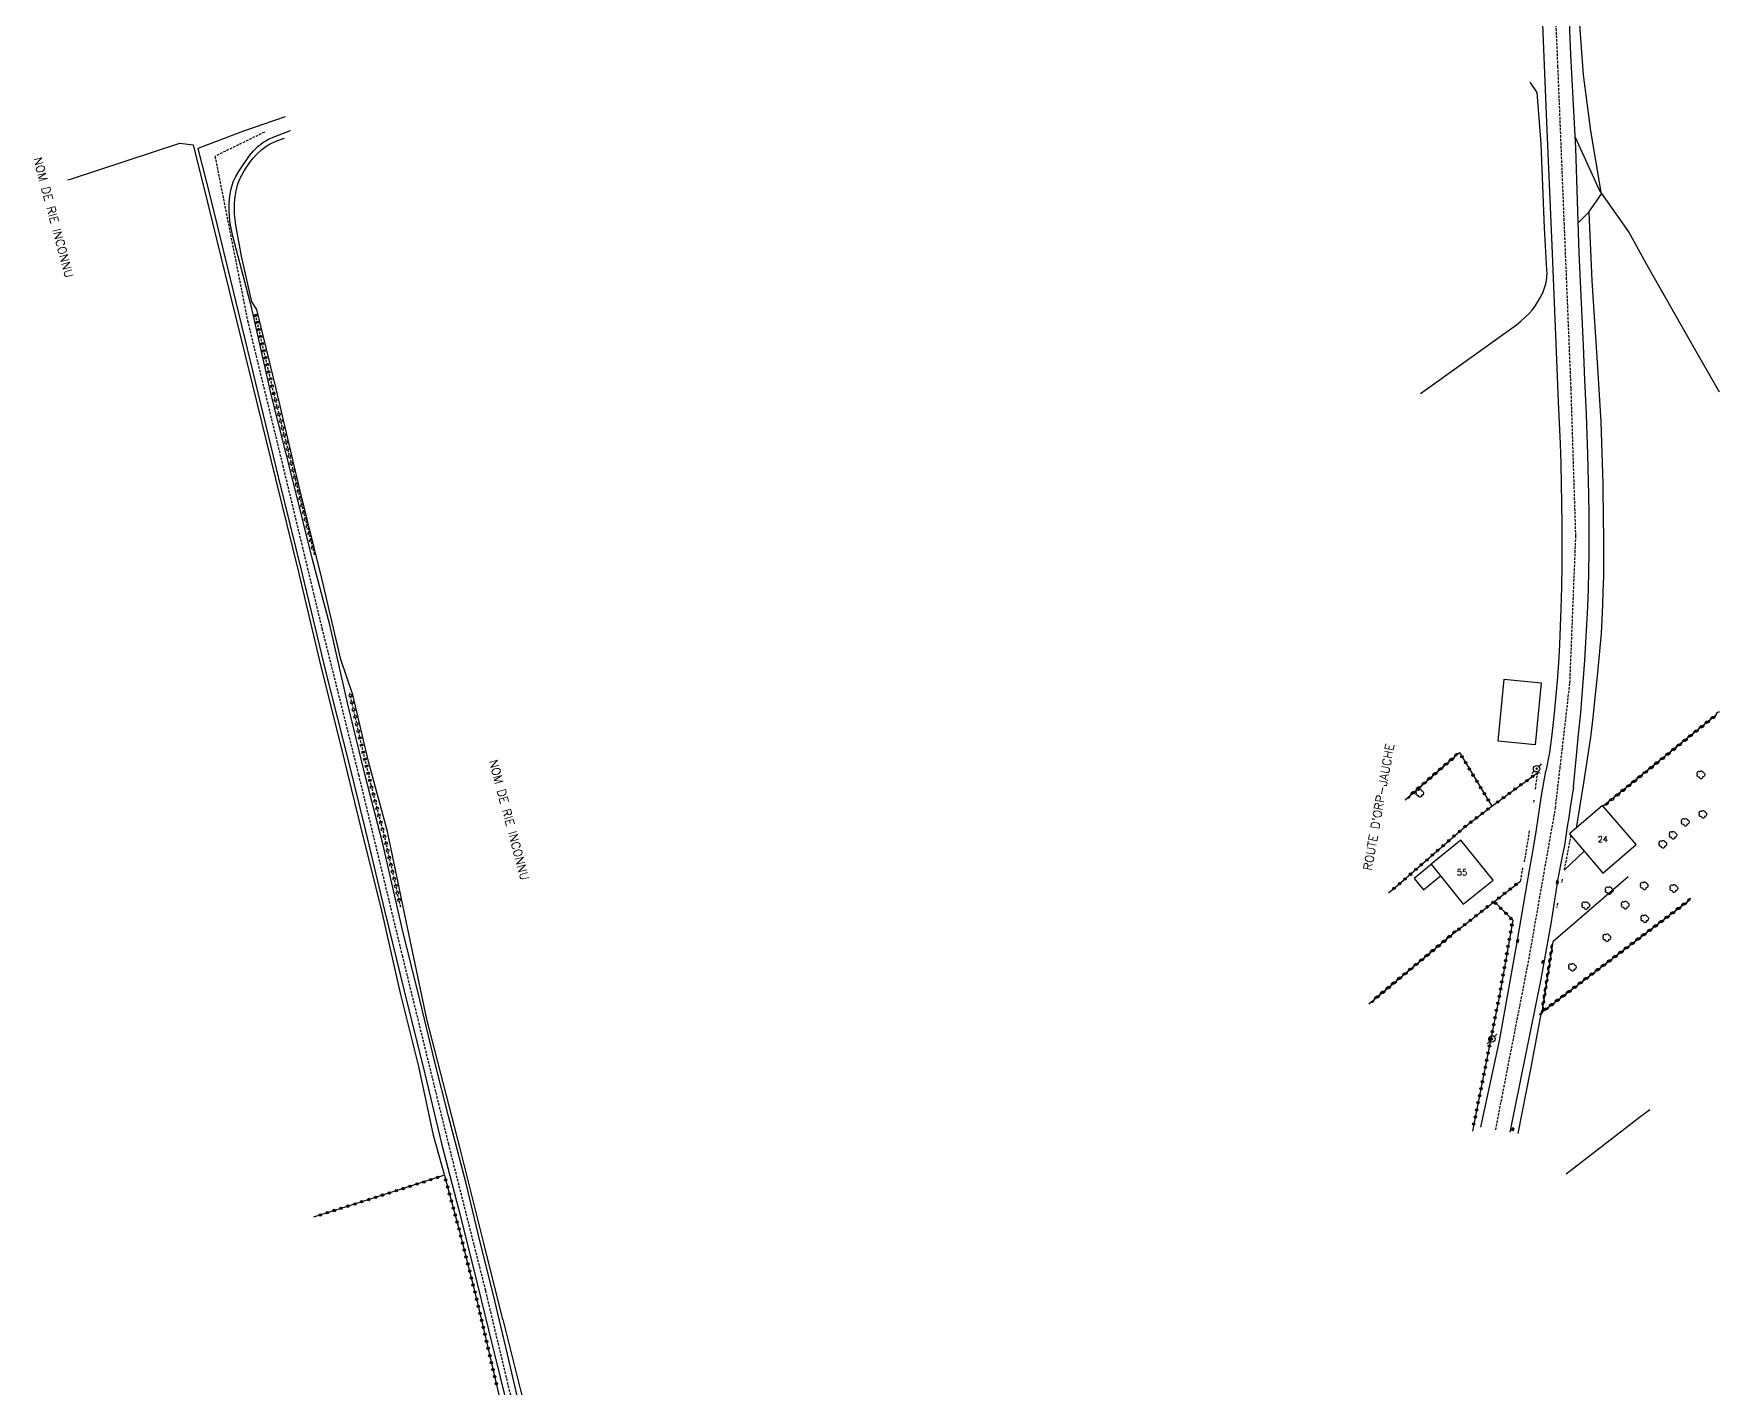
# Model space of a CAD drawing. Header units: millimetres. Extents: x 192000 to 193000, y 147000 to 148000.
# Drawn here: x 192129.5 to 192479, y 147279.2 to 147559.7 of the extents above; entities that cross this region are included whole.
import ezdxf
from ezdxf.enums import TextEntityAlignment as Align

# ---------------------------------------------------------------- set-up
doc = ezdxf.new("R2010")
doc.units = ezdxf.units.MM
doc.linetypes.add('DASHED', pattern=[0.75, 0.5, -0.25])
doc.layers.get('0').update_dxf_attribs({"linetype": 'CONTINUOUS'})
for name, color, linetype in [('W0001', 6, 'DASHED'), ('W0008', 7, 'CONTINUOUS'), ('W0017', 7, 'CONTINUOUS'), ('W0101', 7, 'CONTINUOUS'), ('W0104', 1, 'CONTINUOUS'), ('W0112', 1, 'DASHED'), ('W0220', 5, 'DASHED'), ('W0300', 7, 'CONTINUOUS'), ('W0310', 3, 'CONTINUOUS'), ('W0323', 7, 'CONTINUOUS'), ('W0330', 7, 'CONTINUOUS'), ('W0401', 7, 'CONTINUOUS'), ('W0473', 7, 'CONTINUOUS'), ('W0989', 7, 'CONTINUOUS'), ('W0991', 7, 'CONTINUOUS')]:
    doc.layers.add(name, color=color, linetype=linetype)
doc.styles.get("Standard").update_dxf_attribs({"font": 'romans.shx', "width": 0.85})

# ---------------------------------------------------------------- blocks, each defined once
blk = doc.blocks.new('T401')
for p, q in [((-0.3, 0.3), (0, 0.3)), ((-0.3, -0.25), (-0.3, 0.3)), ((-0.3, 0.15), (0, 0.15)), ((-0.3, 0), (0, 0)), ((0, 0.3), (0, -0.25)), ((-0.3, -0.15), (0, -0.15)), ((-0.3, -0.25), (-0.3, -0.3)), ((-0.3, -0.3), (0, -0.3)), ((0, -0.3), (0, -0.25))]:
    blk.add_line(p, q)
blk = doc.blocks.new('T300')
for p, q in [((-0.8, 0.51), (-0.86, 0.34)), ((-0.86, 0.34), (-0.86, 0.17)), ((-0.86, 0.17), (-0.74, 0.06)), ((-0.69, 0.63), (-0.8, 0.51)), ((-0.8, -0.06), (-0.74, 0.06)), ((-0.74, 0.06), (-0.69, 0.11)), ((-0.57, 0.69), (-0.69, 0.63)), ((-0.46, 0.69), (-0.57, 0.69)), ((-0.29, 0.63), (-0.46, 0.69)), ((-0.29, 0.63), (-0.17, 0.74)), ((-0.23, 0.57), (-0.29, 0.63)), ((-0.17, 0.74), (-0.06, 0.8)), ((-0.06, 0.8), (0.06, 0.8)), ((0.06, 0.8), (0.23, 0.74)), ((0.23, 0.74), (0.34, 0.63)), ((0.34, 0.63), (0.4, 0.51)), ((0.46, 0.46), (0.34, 0.46)), ((0.4, 0.51), (0.4, 0.46)), ((0.57, 0.4), (0.46, 0.46)), ((0.57, 0.4), (0.69, 0.29)), ((0.69, 0.29), (0.74, 0.17)), ((0.74, 0.06), (0.69, -0.17)), ((0.74, 0.17), (0.74, 0.06)), ((-0.8, -0.17), (-0.8, -0.06)), ((-0.8, -0.23), (-0.8, -0.17)), ((-0.74, -0.34), (-0.8, -0.23)), ((-0.69, -0.4), (-0.74, -0.34)), ((-0.51, -0.46), (-0.69, -0.4)), ((-0.4, -0.46), (-0.51, -0.46)), ((-0.4, -0.46), (-0.34, -0.46)), ((-0.34, -0.46), (-0.34, -0.4)), ((-0.34, -0.51), (-0.34, -0.46)), ((-0.29, -0.63), (-0.34, -0.51)), ((-0.17, -0.74), (-0.29, -0.63)), ((-0.06, -0.8), (-0.17, -0.74)), ((0.06, -0.8), (-0.06, -0.8)), ((0.17, -0.74), (0.06, -0.8)), ((0.23, -0.69), (0.17, -0.74)), ((0.29, -0.46), (0.23, -0.46)), ((0.29, -0.63), (0.23, -0.69)), ((0.46, -0.4), (0.29, -0.46)), ((0.34, -0.51), (0.29, -0.63)), ((0.34, -0.51), (0.34, -0.46)), ((0.57, -0.34), (0.46, -0.4)), ((0.63, -0.29), (0.57, -0.34)), ((0.69, -0.17), (0.63, -0.29))]:
    blk.add_line(p, q)
blk = doc.blocks.new('T473')
for p, q in [((-0.166667, 0.166667), (0.166667, -0.166667)), ((-0.166667, -0.166667), (0.166667, 0.166667)), ((0.500001, 0.500001), (1.000002, 1.000002)), ((-1.000002, -1.000002), (-0.500001, -0.500001))]:
    blk.add_line(p, q)
blk.add_ellipse((0, 0), major_axis=(0.471405, 0.471405), ratio=1, start_param=5.4977871438, end_param=11.780972451)
blk = doc.blocks.new('t310o')
at = {"color": 0, "linetype": 'Continuous'}
for centre, start, end in [((-0.5, 0.38), 216.8699, 323.1304), ((0.5, -0.37), 36.8699, 143.1303)]:
    blk.add_arc(centre, 0.625, start, end, dxfattribs=at)
blk = doc.blocks.new('t323o')
at = {"color": 0, "linetype": 'Continuous'}
for radius in [0.25, 0.15]:
    blk.add_circle((0, 0), radius, dxfattribs=at)
blk = doc.blocks.new('t220o')
at = {"color": 0, "linetype": 'Continuous'}
for p, q in [((-0.25, 0.25), (0.25, 0.25)), ((-0.25, -0.25), (0.25, -0.25))]:
    blk.add_line(p, q, dxfattribs=at)

msp = doc.modelspace()

# ---------------------------------------------------------------- linework, layer by layer
at = {"layer": 'W0001'}
for points in [[(192432.49, 147332.57), (192439.38, 147367.9), (192444.88, 147399.2), (192447.88, 147425.17), (192449.1, 147455.6), (192448.12, 147486.23), (192446.73, 147520.18), (192445.4, 147552.8), (192443.92, 147586.62), (192442.7, 147614.97), (192441.18, 147649.08), (192440.34, 147671)], [(192177.26, 147539.28), (192167.03, 147534.27), (192173.77, 147500.27), (192181.07, 147470.23), (192189.2, 147436.47), (192196.77, 147406.18), (192205.83, 147368.68), (192215.4, 147329.68), (192223.08, 147299.28), (192229.33, 147273.12), (192237.7, 147240.48), (192242.92, 147218.57), (192251.1, 147185.72), (192254.5, 147171)]]:
    msp.add_lwpolyline(points, dxfattribs=at)
at = {"layer": 'W0008'}
for points in [[(192448.6, 147403.63), (192449.23, 147410.08), (192449.68, 147414.52), (192450.17, 147418.97), (192450.45, 147422.6), (192450.72, 147426.23), (192450.97, 147429.88), (192451.18, 147433.52), (192451.4, 147437.22), (192451.58, 147440.9), (192451.72, 147444.6), (192451.82, 147448.3), (192451.87, 147452.25), (192451.88, 147456.2), (192451.87, 147460.13), (192451.82, 147464.08), (192451.57, 147472.47), (192451.28, 147480.87), (192451, 147487.97), (192450.7, 147495.08), (192449.77, 147514.18), (192449.13, 147535.98), (192448.1, 147555.27), (192447.03, 147580.9)], [(192442.1, 147563.33), (192443, 147541.38), (192444.1, 147515.77), (192445.08, 147492.1), (192445.43, 147483.4), (192445.83, 147474.68), (192445.97, 147470.57), (192446.07, 147466.45), (192446.13, 147462.32), (192446.18, 147458.2), (192446.2, 147453.8), (192446.17, 147449.4), (192446.1, 147445), (192445.98, 147440.6), (192445.88, 147436.85), (192445.72, 147433.1), (192445.5, 147429.35), (192445.23, 147425.62), (192444.92, 147421.9), (192444.53, 147418.18), (192444.1, 147414.48), (192443.62, 147410.78), (192442.9, 147406.87)], [(192181.58, 147542.44), (192181.58, 147542.44), (192181.58, 147542.44), (192172.97, 147539.48), (192163.47, 147535.92), (192166.07, 147525.57), (192170.18, 147508.87), (192174.87, 147489.53), (192180.13, 147467.87), (192185.1, 147447.68), (192190.07, 147427.03), (192194.78, 147408.57), (192198.13, 147394.82), (192202.2, 147378.02), (192206.22, 147361.4), (192210.58, 147343.92), (192213.97, 147329.77), (192217.5, 147316.23), (192220.62, 147303.87), (192223.72, 147291.1), (192227.3, 147276.53)], [(192229.7, 147277.48), (192227.63, 147286.12), (192224.68, 147298.57), (192221.83, 147309.82), (192219.07, 147321.47), (192215.42, 147335.4), (192212.63, 147346.6), (192209.57, 147359.23), (192205.82, 147374.27), (192201.88, 147391.58), (192198.1, 147406.28), (192194.5, 147421.03), (192190.87, 147437.2), (192187.27, 147450.73), (192183.32, 147466.62), (192178.68, 147484.9), (192174.68, 147502.73), (192170.73, 147517.73), (192170.43, 147519.05), (192170.2, 147520.4), (192170.05, 147521.75), (192169.97, 147523.1), (192169.97, 147524.58), (192170.12, 147526.07), (192170.4, 147527.53), (192170.82, 147528.97), (192171.38, 147530.12), (192172.02, 147531.25), (192172.72, 147532.33), (192173.47, 147533.38), (192174.18, 147534.45), (192175, 147535.43), (192175.93, 147536.33), (192176.93, 147537.13), (192178.15, 147537.8), (192179.42, 147538.37), (192182.65, 147539.64), (192182.65, 147539.64)], [(192440.27, 147390.6), (192440.97, 147394.83), (192442, 147401.82), (192442.9, 147406.87)], [(192448.6, 147403.63), (192447.95, 147399.36), (192447.62, 147397.26), (192447.33, 147395.42), (192447.02, 147393.44), (192446.72, 147391.47), (192446.35, 147389.65), (192446, 147387.85), (192445.65, 147386.03), (192445.32, 147384.22), (192444.98, 147381.97), (192444.63, 147379.72), (192444.27, 147377.47), (192443.9, 147375.22), (192442.87, 147369.5), (192441.82, 147363.77), (192441.82, 147363.77), (192441.82, 147363.77), (192435.39, 147332.11), (192435.39, 147332.11), (192435.39, 147332.11), (192435.39, 147332.11), (192435.39, 147332.11)], [(192429.39, 147333.15), (192429.39, 147333.15), (192433.33, 147351.33), (192437.02, 147371.87), (192439.53, 147386.38), (192440.27, 147390.6)]]:
    msp.add_lwpolyline(points, dxfattribs=at)
at = {"layer": 'W0017'}
for points in [[(192446.68, 147386.4), (192450.83, 147390.33)], [(192459.97, 147384.97), (192444.32, 147371.52)]]:
    msp.add_lwpolyline(points, dxfattribs=at)
at = {"layer": 'W0101'}
for points in [[(192441.94, 147425.18), (192440.68, 147412.36), (192433.01, 147413.12), (192434.27, 147425.93), (192441.94, 147425.18)], [(192461.6, 147391.68), (192454.63, 147399.77), (192447.78, 147393.88), (192454.73, 147385.78)], [(192419.1, 147387.6), (192425.78, 147379.3), (192431.97, 147384.27), (192425.28, 147392.57)]]:
    msp.add_lwpolyline(points, close=True, dxfattribs=at)
at = {"layer": 'W0104'}
msp.add_lwpolyline([(192419.13, 147387.57), (192415.6, 147384.67), (192417.53, 147382.32), (192421.03, 147385.22)], dxfattribs=at)
at = {"layer": 'W0112'}
for points in [[(192440.73, 147403.17), (192441.2, 147406.58), (192441.93, 147406.53)], [(192440.4, 147400.43), (192440.47, 147400.9)], [(192438.47, 147388.08), (192439.53, 147394.58)], [(192448.05, 147393.57), (192446.68, 147386.4)], [(192437.68, 147384.18), (192438.13, 147386.88)], [(192446.28, 147384.53), (192446.13, 147383.73)], [(192445.33, 147379.52), (192445.08, 147378.57)]]:
    msp.add_lwpolyline(points, dxfattribs=at)
at = {"layer": 'W0220'}
for points in [[(192187.68, 147451.73), (192183.77, 147467.17), (192179.27, 147485.02), (192175.37, 147501.68)], [(192205.53, 147378.72), (192202.2, 147393.32), (192199.4, 147404), (192197.07, 147413.9), (192194.97, 147423.1)]]:
    msp.add_lwpolyline(points, dxfattribs=at)
at = {"layer": 'W0310'}
for points in [[(192478.31, 147418.63), (192454.78, 147399.6)], [(192413.71, 147400.96), (192424.97, 147410.73)], [(192444.32, 147371.52), (192442.07, 147356.97), (192471.17, 147379.03), (192472.81, 147380.31)], [(192406.18, 147358.68), (192407.82, 147360), (192423.68, 147373.23)]]:
    msp.add_lwpolyline(points, dxfattribs=at)
at = {"layer": 'W0323'}
for points in [[(192424.97, 147410.73), (192431.71, 147399.64)], [(192431.69, 147399.63), (192441.2, 147406.58)], [(192410.27, 147381.65), (192411.82, 147382.9), (192426.08, 147395.37), (192431.69, 147399.63)], [(192423.68, 147373.23), (192423.8, 147373.32), (192437.68, 147384.18)], [(192432.15, 147379.85), (192436.02, 147376), (192433.27, 147360.4), (192429.72, 147342.42), (192427.65, 147332.29)], [(192214.6, 147323.15), (192195.77, 147317.13), (192187.46, 147314.49)], [(192214.6, 147323.1), (192217.53, 147312.33), (192221.32, 147297.28), (192226.38, 147275.58)]]:
    msp.add_lwpolyline(points, dxfattribs=at)
at = {"layer": 'W0330'}
for points in [[(192454.32, 147526.82), (192452.2, 147539.53), (192450.67, 147551.18), (192449.5, 147567.28), (192448.53, 147580.37), (192447.63, 147590.93), (192447.4, 147606.9), (192446.67, 147624.17), (192445.73, 147642.47), (192444.88, 147661.83), (192444.55, 147671)], [(192416.88, 147485.12), (192435.83, 147498.68), (192436.78, 147499.38), (192437.7, 147500.13), (192438.57, 147500.92), (192439.42, 147501.73), (192440.02, 147502.43), (192440.58, 147503.18), (192441.1, 147503.95), (192441.58, 147504.73), (192441.98, 147505.47), (192442.33, 147506.23), (192442.63, 147507.03), (192442.88, 147507.83), (192443.02, 147508.57), (192443.1, 147509.3), (192443.13, 147510.03), (192443.12, 147510.78), (192442.63, 147519.47), (192441.9, 147536.87), (192441.12, 147547.52), (192439.67, 147549.67)], [(192136.46, 147529.38), (192137.07, 147529.57), (192159.77, 147537.03), (192162.48, 147536.63), (192165.6, 147524.12), (192170.02, 147506.1), (192174.78, 147486.88), (192179.57, 147467.42), (192184.37, 147448.1), (192188.72, 147429.77), (192193.82, 147409.2), (192197.42, 147394.53), (192201.4, 147378.57), (192205.43, 147360.92), (192209.23, 147345.67), (192212.28, 147331.48), (192214.6, 147323.1)], [(192226.67, 147293.28), (192222.77, 147309.12), (192217.83, 147328.68), (192210.92, 147355.53), (192206.68, 147375.78), (192202.82, 147394.4), (192198.9, 147408.6), (192195.6, 147422.73), (192193.1, 147430.03), (192189.22, 147446.53), (192184.58, 147465.53), (192179.68, 147486.1), (192175.7, 147502.52), (192174.68, 147504.1), (192172.5, 147513.57), (192171.37, 147520.02), (192171.18, 147521.15), (192171.08, 147522.3), (192171.05, 147523.47), (192171.08, 147524.62), (192171.2, 147525.87), (192171.42, 147527.1), (192171.72, 147528.32), (192172.12, 147529.5), (192172.58, 147530.38), (192173.07, 147531.25), (192173.62, 147532.08), (192174.18, 147532.9), (192174.93, 147533.87), (192175.77, 147534.78), (192176.65, 147535.62), (192177.62, 147536.38), (192178.47, 147536.85), (192179.35, 147537.28), (192180.27, 147537.65), (192181.18, 147537.98), (192181.41, 147538.04)], [(192478.9, 147485.4), (192473.18, 147495.4), (192463.68, 147512.1), (192460.12, 147518.63), (192453.98, 147527.28), (192449.02, 147538.18)], [(192449.58, 147520.52), (192451.78, 147522.68), (192454.47, 147526.6)], [(192451.8, 147522.72), (192452.43, 147508.48), (192453.58, 147490.5), (192453.93, 147484.87), (192454.3, 147479.23), (192454.5, 147472.87), (192454.68, 147466.48), (192454.73, 147463.83), (192454.77, 147461.2), (192454.8, 147458.55), (192454.82, 147455.9), (192454.87, 147452.97), (192454.87, 147450.03), (192454.82, 147447.12), (192454.73, 147444.18), (192454.63, 147441.25), (192454.5, 147438.33), (192454.32, 147435.4), (192454.1, 147432.48), (192453.58, 147427.28), (192453.03, 147422.1), (192452.6, 147418.02), (192452.13, 147413.93), (192450.7, 147404.48), (192449.18, 147395.08)], [(192441.97, 147357.27), (192439.67, 147344.78), (192437.08, 147331.81), (192437.08, 147331.81)], [(192447.08, 147323.42), (192462.28, 147335.18), (192464.44, 147336.79)], [(192226.67, 147293.28), (192230.3, 147278.9), (192234.62, 147261.77), (192238.28, 147247), (192241.87, 147232.72), (192244.4, 147222.62), (192245.4, 147219.33)]]:
    msp.add_lwpolyline(points, dxfattribs=at)

# ---------------------------------------------------------------- block references
at = {"layer": 'W0220'}
for p, rotation in [((192175.47, 147501.25), 103.170750365139), ((192175.81, 147499.79), 103.170750365139), ((192176.15, 147498.33), 103.170750365139), ((192176.49, 147496.87), 103.170750365139), ((192176.84, 147495.4), 103.170750365139), ((192177.18, 147493.94), 103.170750365139), ((192177.52, 147492.48), 103.170750365139), ((192177.86, 147491.02), 103.170750365139), ((192178.2, 147489.56), 103.170750365139), ((192178.55, 147488.1), 103.170750365139), ((192178.89, 147486.64), 103.170750365139), ((192179.23, 147485.18), 103.170750365139), ((192179.59, 147483.73), 104.1494760863408), ((192179.96, 147482.27), 104.1494760863408), ((192180.33, 147480.82), 104.1494760863408), ((192180.69, 147479.36), 104.1494760863408), ((192181.06, 147477.91), 104.1494760863408), ((192181.43, 147476.45), 104.1494760863408), ((192181.79, 147475), 104.1494760863408), ((192182.16, 147473.54), 104.1494760863408), ((192182.53, 147472.09), 104.1494760863408), ((192182.89, 147470.64), 104.1494760863408), ((192183.26, 147469.18), 104.1494760863408), ((192183.63, 147467.73), 104.1494760863408), ((192183.99, 147466.27), 104.2369681279001), ((192184.36, 147464.82), 104.2369681279001), ((192184.73, 147463.36), 104.2369681279001), ((192185.1, 147461.91), 104.2369681279001), ((192185.47, 147460.46), 104.2369681279001), ((192185.84, 147459), 104.2369681279001), ((192186.21, 147457.55), 104.2369681279001), ((192186.58, 147456.09), 104.2369681279001), ((192186.95, 147454.64), 104.2369681279001), ((192187.31, 147453.19), 104.2369681279001), ((192195.11, 147422.49), 102.8580901730169), ((192195.44, 147421.03), 102.8580901730169), ((192195.77, 147419.56), 102.8580901730169), ((192196.11, 147418.1), 102.8580901730169), ((192196.44, 147416.64), 102.8580901730169), ((192196.78, 147415.18), 102.8580901730169), ((192197.11, 147413.71), 103.2601956627936), ((192197.45, 147412.25), 103.2601956627936), ((192197.8, 147410.79), 103.2601956627936), ((192198.14, 147409.33), 103.2601956627936), ((192198.49, 147407.87), 103.2601956627936), ((192198.83, 147406.41), 103.2601956627936), ((192199.18, 147404.95), 103.2601956627936), ((192199.53, 147403.5), 104.6867891298487), ((192199.91, 147402.05), 104.6867891298487), ((192200.29, 147400.6), 104.6867891298487), ((192200.67, 147399.14), 104.6867891298487), ((192201.05, 147397.69), 104.6867891298487), ((192201.43, 147396.24), 104.6867891298487), ((192201.81, 147394.79), 104.6867891298487), ((192202.19, 147393.34), 104.6867891298487), ((192202.53, 147391.88), 102.8595497386566), ((192202.86, 147390.42), 102.8595497386566), ((192203.2, 147388.95), 102.8595497386566), ((192203.53, 147387.49), 102.8595497386566), ((192203.86, 147386.03), 102.8595497386566), ((192204.2, 147384.57), 102.8595497386566), ((192204.53, 147383.1), 102.8595497386566), ((192204.87, 147381.64), 102.8595497386566), ((192205.2, 147380.18), 102.8595497386566)]:
    msp.add_blockref('t220o', p, dxfattribs=dict(at, rotation=rotation))
at = {"layer": 'W0300'}
for p in [(192475.07, 147406.12), (192416.8, 147402.28), (192471.83, 147396.3), (192475.48, 147397.92), (192469.3, 147393.6), (192467.18, 147391.72), (192456.07, 147382.13), (192463.32, 147383.13), (192469.48, 147382.57), (192451.23, 147379.02), (192459.38, 147379.12), (192463.43, 147376.3), (192455.57, 147372.37), (192448.43, 147366.23)]:
    msp.add_blockref('T300', p, dxfattribs=at)
at = {"layer": 'W0310'}
for p, rotation in [((192476.94, 147417.53), 218.9730784593541), ((192478.11, 147418.47), 218.9730784593541), ((192472.28, 147413.75), 218.9730784593541), ((192473.44, 147414.69), 218.9730784593541), ((192474.61, 147415.64), 218.9730784593541), ((192475.77, 147416.58), 218.9730784593541), ((192468.78, 147410.92), 218.9730784593541), ((192469.94, 147411.86), 218.9730784593541), ((192471.11, 147412.81), 218.9730784593541), ((192420.51, 147406.86), 40.95547138329462), ((192421.64, 147407.85), 40.95547138329462), ((192422.77, 147408.83), 40.95547138329462), ((192423.91, 147409.81), 40.95547138329462), ((192464.11, 147407.15), 218.9730784593541), ((192465.28, 147408.09), 218.9730784593541), ((192466.44, 147409.03), 218.9730784593541), ((192467.61, 147409.98), 218.9730784593541), ((192417.11, 147403.91), 40.95547138329462), ((192418.24, 147404.9), 40.95547138329462), ((192419.38, 147405.88), 40.95547138329462), ((192459.45, 147403.37), 218.9730784593541), ((192460.61, 147404.32), 218.9730784593541), ((192461.78, 147405.26), 218.9730784593541), ((192462.95, 147406.2), 218.9730784593541), ((192414.84, 147401.95), 40.95547138329462), ((192415.98, 147402.93), 40.95547138329462), ((192455.95, 147400.54), 218.9730784593541), ((192457.12, 147401.49), 218.9730784593541), ((192458.28, 147402.43), 218.9730784593541), ((192470.97, 147378.89), 37.17237970104672), ((192472.16, 147379.8), 37.8850107885261), ((192466.19, 147375.26), 37.17237970104672), ((192467.39, 147376.17), 37.17237970104672), ((192468.58, 147377.07), 37.17237970104672), ((192469.78, 147377.98), 37.17237970104672), ((192422.33, 147372.1), 39.82971641105073), ((192423.48, 147373.07), 39.82971641105073), ((192461.41, 147371.64), 37.17237970104672), ((192462.61, 147372.54), 37.17237970104672), ((192463.8, 147373.45), 37.17237970104672), ((192465, 147374.35), 37.17237970104672), ((192417.72, 147368.26), 39.82971641105073), ((192418.87, 147369.22), 39.82971641105073), ((192420.03, 147370.18), 39.82971641105073), ((192421.18, 147371.14), 39.82971641105073), ((192443.86, 147368.55), 261.2094568171792), ((192444.09, 147370.03), 261.2094568171792), ((192457.83, 147368.92), 37.17237970104672), ((192459.02, 147369.82), 37.17237970104672), ((192460.22, 147370.73), 37.17237970104672), ((192414.27, 147365.38), 39.82971641105073), ((192415.42, 147366.34), 39.82971641105073), ((192416.57, 147367.3), 39.82971641105073), ((192443.4, 147365.59), 261.2094568171792), ((192443.63, 147367.07), 261.2094568171792), ((192453.04, 147365.29), 37.17237970104672), ((192454.24, 147366.2), 37.17237970104672), ((192455.44, 147367.1), 37.17237970104672), ((192456.63, 147368.01), 37.17237970104672), ((192409.66, 147361.54), 39.82971641105073), ((192410.81, 147362.5), 39.82971641105073), ((192411.96, 147363.46), 39.82971641105073), ((192413.11, 147364.42), 39.82971641105073), ((192442.71, 147361.14), 261.2094568171792), ((192442.94, 147362.62), 261.2094568171792), ((192443.17, 147364.11), 261.2094568171792), ((192448.26, 147361.67), 37.17237970104672), ((192449.46, 147362.57), 37.17237970104672), ((192450.65, 147363.48), 37.17237970104672), ((192451.85, 147364.38), 37.17237970104672), ((192407.35, 147359.62), 38.89155336390953), ((192408.51, 147360.58), 39.82971641105073), ((192442.25, 147358.18), 261.2094568171792), ((192442.48, 147359.66), 261.2094568171792), ((192443.48, 147358.04), 37.17237970104672), ((192444.68, 147358.95), 37.17237970104672), ((192445.87, 147359.85), 37.17237970104672), ((192447.07, 147360.76), 37.17237970104672), ((192442.29, 147357.13), 37.17237970104672)]:
    msp.add_blockref('t310o', p, dxfattribs=dict(at, rotation=rotation))
at = {"layer": 'W0323'}
for p, rotation in [((192425.48, 147409.9), 301.31740360037), ((192426.26, 147408.62), 301.31740360037), ((192427.04, 147407.33), 301.31740360037), ((192427.81, 147406.05), 301.31740360037), ((192428.59, 147404.77), 301.31740360037), ((192429.37, 147403.49), 301.31740360037), ((192437.74, 147404.06), 36.18214353623618), ((192438.96, 147404.94), 36.18214353623618), ((192440.17, 147405.83), 36.18214353623618), ((192430.15, 147402.21), 301.31740360037), ((192430.93, 147400.93), 301.31740360037), ((192432.9, 147400.51), 36.18214353623618), ((192434.11, 147401.4), 36.18214353623618), ((192435.32, 147402.28), 36.18214353623618), ((192436.53, 147403.17), 36.18214353623618), ((192428.52, 147397.22), 37.22785660256366), ((192429.72, 147398.13), 37.22785660256366), ((192430.91, 147399.04), 37.22785660256366), ((192423.87, 147393.44), 41.15007921330655), ((192425, 147394.42), 41.15007921330655), ((192426.14, 147395.41), 37.22785660256366), ((192427.33, 147396.31), 37.22785660256366), ((192420.49, 147390.48), 41.15007921330655), ((192421.61, 147391.46), 41.15007921330655), ((192422.74, 147392.45), 41.15007921330655), ((192415.97, 147386.53), 41.15007921330655), ((192417.1, 147387.51), 41.15007921330655), ((192418.23, 147388.5), 41.15007921330655), ((192419.36, 147389.49), 41.15007921330655), ((192411.44, 147382.59), 38.98846985651218), ((192412.58, 147383.57), 41.15007921330655), ((192413.71, 147384.55), 41.15007921330655), ((192414.84, 147385.54), 41.15007921330655), ((192436.68, 147383.4), 38.04971316047464), ((192431.96, 147379.7), 38.04971316047464), ((192432.48, 147379.52), 315.1262183070728), ((192433.14, 147380.62), 38.04971316047464), ((192434.32, 147381.55), 38.04971316047464), ((192435.5, 147382.47), 38.04971316047464), ((192427.23, 147376), 38.04971316047464), ((192428.41, 147376.93), 38.04971316047464), ((192429.59, 147377.85), 38.04971316047464), ((192430.77, 147378.78), 38.04971316047464), ((192433.54, 147378.47), 315.1262183070728), ((192434.6, 147377.41), 315.1262183070728), ((192435.67, 147376.35), 315.1262183070728), ((192424.87, 147374.15), 38.04971316047464), ((192426.05, 147375.08), 38.04971316047464), ((192435.58, 147373.53), 260.002496662061), ((192435.84, 147375.01), 260.002496662061), ((192434.8, 147369.1), 260.002496662061), ((192435.06, 147370.58), 260.002496662061), ((192435.32, 147372.06), 260.002496662061), ((192434.28, 147366.15), 260.002496662061), ((192434.54, 147367.62), 260.002496662061), ((192433.5, 147361.72), 260.002496662061), ((192433.76, 147363.19), 260.002496662061), ((192434.02, 147364.67), 260.002496662061), ((192432.94, 147358.77), 258.8329005541248), ((192433.24, 147360.24), 258.8329005541248), ((192432.36, 147355.82), 258.8329005541248), ((192432.65, 147357.3), 258.8329005541248), ((192431.49, 147351.41), 258.8329005541248), ((192431.78, 147352.88), 258.8329005541248), ((192432.07, 147354.35), 258.8329005541248), ((192430.91, 147348.47), 258.8329005541248), ((192431.2, 147349.94), 258.8329005541248), ((192430.33, 147345.52), 258.8329005541248), ((192430.62, 147346.99), 258.8329005541248), ((192429.45, 147341.11), 258.4439709999313), ((192429.75, 147342.58), 258.8329005541248), ((192430.04, 147344.05), 258.8329005541248), ((192428.85, 147338.17), 258.4439709999313), ((192429.15, 147339.64), 258.4439709999313), ((192427.95, 147333.76), 258.4439709999313), ((192428.25, 147335.23), 258.4439709999313), ((192428.55, 147336.7), 258.4439709999313), ((192204.61, 147319.96), 197.7182848824071), ((192206.04, 147320.41), 197.7182848824071), ((192207.46, 147320.87), 197.7182848824071), ((192208.89, 147321.33), 197.7182848824071), ((192210.32, 147321.78), 197.7182848824071), ((192211.75, 147322.24), 197.7182848824071), ((192213.18, 147322.7), 197.7182848824071), ((192214.85, 147322.17), 285.2380068828041), ((192215.25, 147320.73), 285.2380068828041), ((192193.17, 147316.31), 197.6133381160465), ((192194.6, 147316.76), 197.6133381160465), ((192196.03, 147317.22), 197.7182848824071), ((192197.46, 147317.67), 197.7182848824071), ((192198.89, 147318.13), 197.7182848824071), ((192200.32, 147318.59), 197.7182848824071), ((192201.75, 147319.04), 197.7182848824071), ((192203.18, 147319.5), 197.7182848824071), ((192215.64, 147319.28), 285.2380068828041), ((192216.04, 147317.83), 285.2380068828041), ((192216.43, 147316.38), 285.2380068828041), ((192188.89, 147314.95), 197.6133381160465), ((192190.31, 147315.4), 197.6133381160465), ((192191.74, 147315.86), 197.6133381160465), ((192216.82, 147314.94), 285.2380068828041), ((192217.22, 147313.49), 285.2380068828041), ((192217.61, 147312.04), 284.1132538779216), ((192217.97, 147310.59), 284.1132538779216), ((192218.34, 147309.13), 284.1132538779216), ((192218.7, 147307.68), 284.1132538779216), ((192219.07, 147306.22), 284.1132538779216), ((192219.44, 147304.77), 284.1132538779216), ((192219.8, 147303.31), 284.1132538779216), ((192220.17, 147301.86), 284.1132538779216), ((192220.53, 147300.4), 284.1132538779216), ((192220.9, 147298.95), 284.1132538779216), ((192221.26, 147297.49), 284.1132538779216), ((192221.61, 147296.03), 283.1406995330059), ((192221.95, 147294.57), 283.1406995330059), ((192222.29, 147293.11), 283.1406995330059), ((192222.63, 147291.65), 283.1406995330059), ((192222.97, 147290.19), 283.1406995330059), ((192223.31, 147288.73), 283.1406995330059), ((192223.65, 147287.27), 283.1406995330059), ((192224, 147285.81), 283.1406995330059), ((192224.34, 147284.35), 283.1406995330059), ((192224.68, 147282.89), 283.1406995330059), ((192225.02, 147281.43), 283.1406995330059), ((192225.36, 147279.97), 283.1406995330059)]:
    msp.add_blockref('t323o', p, dxfattribs=dict(at, rotation=rotation))
at = {"layer": 'W0401'}
for p, rotation in [((192445.13, 147383.9), 171.5564195164255), ((192437.17, 147371.68), 349.8287956229452), ((192442.13, 147367.37), 169.6213039811558), ((192435.9, 147332.7), 169.7386466310967)]:
    msp.add_blockref('T401', p, dxfattribs=dict(at, rotation=rotation))
at = {"layer": 'W0473'}
for p in [(192440.97, 147407.38), (192431.72, 147351.4)]:
    msp.add_blockref('T473', p, dxfattribs=at)

# ---------------------------------------------------------------- texts
at = {"layer": 'W0989'}
for s, rotation, p in [('NOM DE RIE INCONNU', 284.9525, (192129.38, 147533.83)), ("ROUTE D'ORP-JAUCHE", 79.8534, (192406.75, 147386.19)), ('NOM DE RIE INCONNU', 284.9525, (192223.83, 147408.98))]:
    msp.add_text(s, height=1.75, rotation=rotation, dxfattribs=at).set_placement(p)
at = {"layer": 'W0991'}
for s, p in [('24', (192454.7, 147392.77)), ('55', (192425.53, 147385.93))]:
    msp.add_text(s, height=1.25, dxfattribs=at).set_placement(p, align=Align.MIDDLE_CENTER)

doc.saveas('drawing.dxf')
